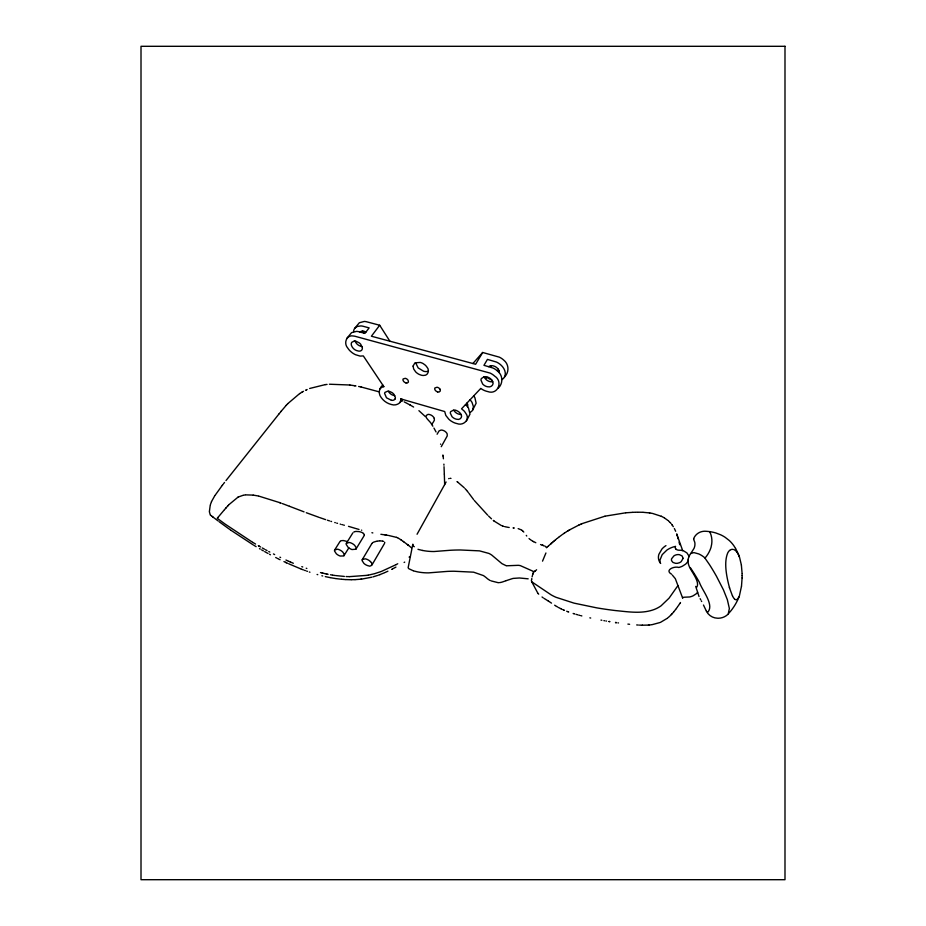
<?xml version="1.0" encoding="UTF-8"?>
<svg xmlns="http://www.w3.org/2000/svg" width="926" height="926" viewBox="0 0 926 926"><rect width="100%" height="100%" fill="white"/><g stroke="black" fill="none" stroke-linecap="round" stroke-linejoin="round"><path stroke-width="1.39" d="M742.096 577.847L742.12 575.694M742.085 577.998L741.506 586.146M741.495 586.216L739.388 595.927A54.588 54.588 0 0 1 730.973 610.743L728.253 613.903L729.364 608.486L727.35 599.678L723.438 589.862L716.435 576.203A238.827 238.827 0 0 0 709.466 564.594L704.64 557.66A26.403 26.403 0 0 0 698.806 553.945L693.91 552.602L690.773 553.516A10.823 10.823 0 0 0 689.847 554.778L688.678 557.278M532.982 573.958L533.457 572.199M688.203 559.281L688.55 557.695M531.374 580.972L531.605 579.607M531.802 578.484L531.651 579.329M210.225 505.283L209.369 511.696L210.271 514.96M532.114 576.829L532.357 575.74M533.11 573.275L532.531 575.162M210.399 504.658L211.498 501.603M542.532 561.144L545.923 552.984M688.863 556.757L688.898 556.688A6.227 6.227 0 0 0 688.585 555.473L686.884 552.88L683.851 551.028A11.644 11.644 0 0 0 680.078 550.229L679.29 550.218A6.343 6.343 0 0 1 678.353 550.148A4.445 4.445 0 0 1 676.084 549.234M211.533 501.522L214.728 495.838M467.572 406.803L467.792 405.009A4.931 4.931 0 0 0 466.982 403.03M738.925 597.038L737.212 599.4M400.738 398.886L444.723 411.549L445.8 415.415L448.821 419.212A18.879 18.879 0 0 0 451.275 421.156L453.092 422.21A15.858 15.858 0 0 0 456.935 423.564C463.428 426.261 470.651 419.212 465.674 413.17A14.029 14.029 0 0 0 463.88 410.785L461.553 408.806L480.779 388.411L481.335 388.816A17.826 17.826 0 0 0 487.666 391.548C497.76 395.321 503.443 381.57 494.669 376.118A18.728 18.728 0 0 0 490.143 373.097L355.596 336.427A11.378 11.378 0 0 0 353.605 336.034C346.521 334.402 343.28 343.291 347.782 348.083A16.471 16.471 0 0 0 350.364 351.209L351.961 352.563A19.99 19.99 0 0 0 355.526 354.704L360.11 356.093L363.328 355.92L383.839 386.64M501.973 379.544A6.852 6.852 0 0 0 504.496 377.021C506.672 372.854 504.184 367.888 500.954 365.052A18.161 18.161 0 0 0 496.498 362.066L487.446 359.392L483.951 365.33L493.06 368.05A18.474 18.474 0 0 1 497.54 371.048C502.922 375.18 503.339 383.318 498.327 388.098M371.824 543.62L362.298 559.605A1.62 1.62 0 0 0 362.135 560.681L363.895 563.39A11.077 11.077 0 0 0 366.21 564.999A9.422 9.422 0 0 0 367.911 565.682C371.257 567.569 373.629 563.587 370.469 561.584M417.059 534.256L446.089 482.006M504.485 377.009C509.393 372.264 509.045 364.242 503.756 360.121A17.93 17.93 0 0 0 499.334 357.158L482.678 352.482L472.897 363.513M356.012 549.025L356.047 547.359L354.623 545.298A10.88 10.88 0 0 0 351.232 543.064L350.618 542.821A6.76 6.76 0 0 0 349.241 542.474L346.405 543.249A1.702 1.702 0 0 0 346.231 544.442L348.026 547.208A11.205 11.205 0 0 0 350.341 548.84A9.387 9.387 0 0 0 352.042 549.546L355.885 549.222L364.022 535.865M344.078 555.588L344.09 553.98L342.689 551.965A10.892 10.892 0 0 0 339.356 549.778L338.754 549.546A6.69 6.69 0 0 0 337.434 549.199L334.703 549.905A1.609 1.609 0 0 0 334.552 551.074L336.323 553.748A11.239 11.239 0 0 0 338.58 555.345A9.364 9.364 0 0 0 340.236 556.04L343.789 555.936L348.824 547.891M470.026 412.336A5.88 5.88 0 0 0 472.711 409.986L473.406 406.572L472.029 402.428A12.131 12.131 0 0 0 470.003 399.835M466.496 420.821L470.003 414.119L468.51 408.123A12.999 12.999 0 0 0 466.183 405.275L465.465 404.65M472.688 409.975L476.126 403.227L474.922 397.775A11.471 11.471 0 0 0 473.661 395.958M371.847 565.161L384.475 543.516M437.095 434.236L439.086 430.868L441.007 430.092A4.873 4.873 0 0 1 442.883 430.335L443.149 430.416A7.211 7.211 0 0 1 446.425 432.673A4.734 4.734 0 0 1 447.189 433.97L447.223 435.961L441.262 446.691M482.689 352.482L475.617 364.254L371.395 336.219L379.695 325.246L389.869 341.185M362.298 559.605L365.18 558.829A6.864 6.864 0 0 1 366.58 559.188L366.881 559.304A10.672 10.672 0 0 1 370.469 561.584M432.847 426.238C430.058 423.726 435.625 421.423 434.282 418.413M346.405 543.249L352.852 532.878M431.794 424.64C430.578 421.041 422.21 416.538 428.032 414.408A4.815 4.815 0 0 1 429.872 414.64L430.15 414.721A7.258 7.258 0 0 1 433.495 417.059A4.85 4.85 0 0 1 434.282 418.413M334.703 549.905L339.9 541.652A1.979 1.979 0 0 1 340.212 541.282M677.936 585.591L669.058 598.173L661.071 605.824A32.005 32.005 0 0 1 654.358 609.447C641.95 614.112 628.418 611.808 615.616 610.581A379.961 379.961 0 0 1 596.703 607.85L574.016 603.127L556.086 597.328A56.127 56.127 0 0 1 551.19 594.897L531.871 581.898M680.494 602.513L680.008 603.254M679.846 603.509L678.029 606.183M382.785 385.054C378.896 388.156 378.051 393.828 381.234 397.613A17.606 17.606 0 0 0 391.432 404.523C395.726 406.028 400.588 403.69 402.011 399.256M215.121 495.271L221.441 486.532M677.508 606.924L675.876 609.158M222.286 485.386L221.546 486.381M222.344 485.317L223.166 484.229M675.644 609.458L673.653 611.97M223.722 483.499L224.52 482.458M346.903 338.268L351.567 332.642L356.545 331.381A11.193 11.193 0 0 1 359.172 331.821L364.925 333.36L369.138 327.885L363.42 326.357A11.054 11.054 0 0 0 360.793 325.929L357.251 326.461L354.774 328.255A5.996 5.996 0 0 0 353.582 331.705M354.774 328.255L359.346 322.746L364.288 321.449A10.962 10.962 0 0 1 366.904 321.866L379.695 325.246M279.131 413.772L225.99 480.582M279.177 413.714L280.011 412.672M697.625 592.246L697.544 592.351A12.895 12.895 0 0 1 696.213 593.809L693.238 595.742A16.286 16.286 0 0 1 689.673 596.969L684.441 597.212A6.609 6.609 0 0 0 683.4 597.351L682.543 597.583M280.532 412.024L281.145 411.271M280.937 411.538L286.192 405.391M224.451 509.694L217.726 517.703M217.911 517.484L217.228 518.317L225.215 524.151L252.404 542.161M673.584 612.063L672.16 613.707M690.773 553.516L694.002 548.412A13.149 13.149 0 0 0 694.593 546.722A10.429 10.429 0 0 0 694.905 545.032L694.94 543.666A7.778 7.778 0 0 0 694.697 542.08L694.199 540.761A6.829 6.829 0 0 1 693.852 539.893L693.759 539.557M224.532 509.601L225.863 508.085M225.608 508.362L227.808 505.909M672.114 613.764L671.362 614.575M286.238 405.333L287.824 403.632M227.854 505.862L228.757 504.89M229.104 504.52L238.063 497.1M671.385 614.54L670.459 615.489M287.87 403.574L299.584 393.631M359.82 331.994L361.869 331.057A5.429 5.429 0 0 1 363.976 331.253A8.149 8.149 0 0 1 365.92 332.064M536.605 569.768L535.517 570.729M669.949 615.998L667.947 617.769M546.49 547.752L547.486 546.826M547.706 546.629L548.389 546.004M548.551 545.865L551.398 543.319L550.901 543.77M551.12 543.574L552.023 542.786M552.081 542.729L552.822 542.092M552.996 541.942L553.933 541.143M729.688 550.38L729.271 550.75A8.612 8.612 0 0 0 727.697 553.019C723.623 562.834 726.713 577.187 729.514 587.836M553.991 541.097L555.16 540.113M555.369 539.939L556.595 538.944M557.244 538.411L558.667 537.288M667.287 618.302L660.551 622.318M559.061 536.987L559.35 536.767M559.779 536.443L562.036 534.777M488.639 366.592L490.838 365.735A6.667 6.667 0 0 1 493.489 365.955L494.553 366.302A8.913 8.913 0 0 1 497.91 368.78L498.142 369.057M533.642 572.071L535.17 570.995M562.58 534.383L564.223 533.249M564.328 533.179L566.527 531.744M534.858 571.215L533.966 571.504A2.442 2.442 0 0 1 532.3 570.925L520.354 565.636A15.105 15.105 0 0 0 518.259 565.323L506.649 565.786M299.677 393.573L301.864 392.23M567.013 531.431L568.298 530.644M409.767 556.7L409.095 557.116M568.055 530.795L569.201 530.112M568.992 530.228L569.721 529.799M404.708 562.105L404.118 562.464M301.911 392.196L303.508 391.316M569.791 529.765L578.669 525.158M397.74 563.749L396.247 564.559M395.923 567.106L392.636 568.865M396.154 564.617L381.396 571.435M238.098 497.088L243.237 495.248M392.242 569.062L391.617 569.386M305.499 390.286L306.332 389.904M736.865 599.608L735.661 599.689A2.766 2.766 0 0 1 734.839 599.238L734.735 599.157M387.901 571.203L385.054 572.511M578.738 525.123L579.803 524.637M306.402 389.869L307.154 389.522M579.873 524.602L580.938 524.128M581.158 524.035L581.933 523.699M384.556 572.731L379.845 574.641M582.153 523.607L604.852 516.222M660.03 622.527L651.997 624.691M428.414 371.129L427.036 371.511A8.334 8.334 0 0 1 423.599 371.222L418.17 367.923L415.681 362.865M309.654 388.48L325.176 384.637M506.117 580.683L512.506 578.576A23.926 23.926 0 0 1 513.351 578.391L519.393 577.986L528.179 578.819M505.781 580.81L502.436 581.979A18.624 18.624 0 0 1 499.936 582.558M379.903 574.618L378.491 575.139M381.072 571.562L374.787 573.611M377.519 575.474L373.062 576.863M374.197 573.773L368.872 575.011M371.835 577.187L361.684 579.097M484.09 376.789L481.404 378.526A3.368 3.368 0 0 0 480.964 380.146L482.643 383.989A9.353 9.353 0 0 0 484.819 385.737L485.317 386.003A7.975 7.975 0 0 0 487.909 386.79C490.965 387.647 494.276 384.637 492.701 381.605A6.308 6.308 0 0 0 491.845 380.1L491.613 379.81A9.028 9.028 0 0 0 487.863 377.195L487.145 376.963A6.332 6.332 0 0 0 484.506 376.732L484.09 376.789A6.563 6.563 0 0 0 484.842 378.132L485.78 379.243A9.318 9.318 0 0 0 488.673 381.188L489.727 381.547A6.841 6.841 0 0 0 492.759 381.743M605.083 516.164L625.629 512.819M355.063 531.593L355.515 531.501A8.126 8.126 0 0 1 356.116 531.431L359.346 531.628M376.697 541.212L373.919 542.046A7.269 7.269 0 0 0 373.004 542.52M368.34 575.104L367.205 575.312M366.985 575.347L349.669 576.632M243.908 495.132L245.297 494.935M377.287 541.108L379.625 540.888M651.198 624.795L649.253 625.015M325.234 384.626L327.075 384.417M361.545 579.109L360.723 579.201M354.241 341.104L351.845 342.25A2.593 2.593 0 0 0 351.382 343.152L351.29 343.569A4.595 4.595 0 0 0 351.556 345.676A8.473 8.473 0 0 0 358.096 350.966A4.908 4.908 0 0 0 360.283 351.023L361.071 350.653A2.581 2.581 0 0 0 361.811 349.982A3.183 3.183 0 0 0 362.321 347.678L360.735 344.298A11.193 11.193 0 0 0 359.346 342.944L356.209 341.324A5.487 5.487 0 0 0 354.241 341.104M360.584 579.213L355.121 579.63M625.872 512.796L632.562 512.344M499.264 582.628L498.663 582.662A10.348 10.348 0 0 1 498.142 582.674L490.977 580.857M649.08 625.027L648.466 625.073M246.015 494.878L253.111 495.109M329.39 384.221L349.843 385.008M648.165 625.096L642.262 625.212M707.464 612.491C714.976 605.222 701.966 590.209 699.35 582.211A202.528 202.528 0 0 0 690.275 567.569M632.863 512.333L635.363 512.24M354.982 579.63L351.741 579.711M636.081 512.228L637.516 512.205M351.405 579.711L350.491 579.711M638.245 512.205L642.818 512.298M380.192 540.877L382.288 541.05M349.901 579.711L345.896 579.583M349.449 576.632L348.049 576.597M642.424 625.212L639.449 625.108M347.505 576.585L346.092 576.528M343.303 540.529L341.509 540.668A3.669 3.669 0 0 0 340.768 540.923M643.223 512.321L649.716 512.946M345.641 579.572L343.87 579.456M638.303 625.05L636.683 624.934M344.368 576.435L335.883 575.59M343.615 579.433L341.868 579.294M343.558 540.553L347.412 541.571M341.613 579.271L335.988 578.611M513.131 527.913L513.826 527.982M513.455 527.947L514.092 528.017M629.611 624.298L627.897 624.101M509.184 527.484L508.617 527.403M253.273 495.121L258.134 495.954M349.565 384.973L354.137 385.656M618.499 622.932L617.897 622.851M335.258 575.509L332.55 575.104M391.455 400.333L386.478 397.786L384.603 393.423A2.442 2.442 0 0 1 385.008 392.358L387.809 391.142A5.718 5.718 0 0 1 389.545 391.409L392.08 392.612A10.429 10.429 0 0 1 393.874 394.245L395.333 397.335A2.79 2.79 0 0 1 394.927 399.141M615.628 622.527L616.23 622.619M615.778 622.55L616.38 622.642M335.629 578.553L330.628 577.72M615.477 622.503L616.079 622.596M649.45 512.9L652.112 513.363M380.875 534.29L384.903 534.892M385.042 534.915L386.512 535.135M507.98 527.311L504.739 526.663M385.98 535.054L387.948 535.367M609.898 621.647L608.926 621.496M609.482 621.589L609.007 621.508M388.607 535.471L396.49 537.358M332.029 575.011L330.478 574.745M354.299 385.679L354.913 385.783M355.017 385.806L355.931 385.968M605.94 620.999L606.53 621.091M604.62 620.767L603.891 620.64M601.842 620.27L600.974 620.107M330.165 577.627L325.304 576.609M328.117 574.305L327.491 574.178M696.734 587.234C700.542 581.76 690.171 570.208 689.002 565.774A11.911 11.911 0 0 1 688.446 564.119L688.157 562.591A12.188 12.188 0 0 1 688.203 559.292M358.628 386.478L361.29 387.033M372.819 532.913L371.916 532.728M422.592 550.472L418.552 549.488A4.572 4.572 0 0 1 417.996 549.28M327.086 574.097L326.265 573.923M652.61 513.467L661.419 516.326M326.16 573.9L324.227 573.472M361.071 386.987L378.884 391.779M258.759 496.093L280.312 502.818M590.695 618.036L589.85 617.85M518.166 528.63L521.593 530.019M506.105 565.682L501.973 563.668L491.752 555.079A21.344 21.344 0 0 0 488.882 553.424L479.518 550.866L460.488 549.986A180.049 180.049 0 0 0 454.921 550.067L452.235 550.171A117.59 117.59 0 0 0 448.52 550.403L434.016 551.526A57.898 57.898 0 0 1 422.603 550.461M323.718 573.356L322.503 573.067M322.804 573.148L321.692 572.87M359.901 531.755L361.916 532.45A7.2 7.2 0 0 1 362.749 532.913L363.119 533.179M320.477 572.569L321.287 572.777M322.676 575.972L321.889 575.775M581.841 615.929L580.752 615.651M343.639 525.054L344.368 525.25M579.803 615.396L578.866 615.142M342.608 524.776L341.879 524.579M361.73 530.216L361.499 530.147M340.178 524.104L340.687 524.243M577.789 614.841L577.118 614.656M359.022 529.452L356.07 528.596M317.757 574.652L317.086 574.467M413.714 570.948L417.603 571.886A54.599 54.599 0 0 0 428.599 572.87L447.42 571.388A164.515 164.515 0 0 1 454.076 571.238L473.591 572.175L483.441 575.59A34.285 34.285 0 0 1 487.527 578.819L489.97 580.44M576.053 614.343L576.585 614.494M337.539 523.352L336.694 523.097M355.584 528.457L348.512 526.35M455.893 410.403L456.564 410.623A9.005 9.005 0 0 1 460.129 413.1L460.558 413.633A6.088 6.088 0 0 1 461.067 414.478C462.873 417.232 459.794 420.265 456.888 419.27A7.894 7.894 0 0 1 454.481 418.494L454.018 418.251A9.329 9.329 0 0 1 451.981 416.631L450.314 413.158A2.847 2.847 0 0 1 450.696 411.63L453.485 410.137A6.065 6.065 0 0 1 455.893 410.403M335.351 522.704L334.761 522.519M574.722 613.95L574.062 613.753M503.709 526.373L502.818 526.072M573.807 613.672L573.148 613.463M331.577 521.546L330.825 521.303M328.742 520.644L329.494 520.887M328.244 520.481L327.422 520.215M325.686 519.636L324.378 519.197M323.556 518.919L319.655 517.576M309.307 572.002L309.944 572.222M541.93 545.055L542.694 545.321M306.819 568.448L306.228 568.251M543.412 545.564L542.416 545.217M319.007 517.345L306.286 512.715M543.249 545.518L543.921 545.75M542.3 545.183L542.902 545.391M307.444 571.354L306.587 571.053M540.934 544.696L540.529 544.557M568.703 611.982L568.136 611.785M502.633 526.003L501.823 525.702M396.525 537.369L397.59 537.798M568.078 611.762L566.689 611.241M305.43 570.636L304.492 570.289M279.594 502.563L281.18 503.142M302.733 566.99L301.807 566.643M282.337 503.57L289.398 506.256M303.439 569.907L302.814 569.664M304.041 511.858L289.468 506.29M302.397 569.513L301.772 569.27M301.355 569.108L300.742 568.865M300.325 568.703L288.738 563.795M564.466 610.361L563.865 610.107M293.345 563.274L291.528 562.499M501.186 525.436L494.079 521.049M563.737 610.049L562.892 609.678M291.169 562.348L290.255 561.955M535.818 542.717L533.353 541.536M289.896 561.793L288.993 561.399M414.327 546.722L413.957 546.537A2.604 2.604 0 0 1 412.927 545.287L412.834 544.199L408.146 567.673A2.535 2.535 0 0 0 408.968 568.784L413.193 570.752M288.634 561.237L287.558 560.751M287.199 560.589L285.949 560.022M287.65 563.309L286.678 562.858M561.932 609.239L561.168 608.88M285.694 562.406L286.284 562.672M661.349 516.291L664.011 517.68M286.261 562.661L285.509 562.313M401.259 400.46L402.509 401.051M284.919 562.047L283.946 561.584M398.099 538.029L400.935 539.789M280.613 557.521L279.907 557.174M280.092 559.721L279.328 559.35M560.936 608.764L558.528 607.514M404.222 401.884L410.206 405.044M278.564 558.968L277.615 558.494M276.851 558.1L275.705 557.521M274.652 554.57L273.436 553.945M533.48 541.606L532.739 541.201M269.802 552.046L268.772 551.502M270.438 554.767L269.501 554.269M267.047 550.576L265.519 549.743M268.008 553.459L264.686 551.618M264.489 549.176L262.289 547.949M409.94 404.894L413.609 407.058M263.389 550.889L261.607 549.87M557.695 607.039L556.063 606.079M260.6 546.988L258.655 545.877M259.222 546.201L258.319 545.68M260.287 549.106L259.465 548.632M255.564 544.06L252.74 542.37M664.359 517.889L668.005 520.505M256.12 546.653L254.152 545.472M532.103 540.83L530.471 539.731M253.261 544.928L231.245 530.459M555.484 605.72L554.639 605.199M548.458 601.124L544.071 598.393M548.366 601.055L551.514 603.139M456.958 481.601L457.722 482.145M543.111 597.756L542.046 596.992M230.91 530.228L228.433 528.48M400.715 539.626L403.69 541.756M227.808 528.04L219.126 521.72M457.768 482.18L464.25 487.759M403.366 541.513L407.764 544.801M218.085 520.933L212.887 516.997M213.049 517.113L211.788 516.141M407.405 544.523L408.516 545.391M211.707 516.083L210.538 515.18M522.021 530.332L523.005 531.211M408.366 545.275L411.375 547.717M418.911 410.669L425.312 416.55M494.021 521.002L493.28 520.389M529.95 539.326L529.035 538.538M688.064 560.971A11.228 11.228 0 0 1 685.553 564.177L682.462 566.156A17.513 17.513 0 0 1 678.793 567.453C674.278 565.913 664.289 570.103 671.5 574.166M668.526 520.956L669.903 522.299M491.498 518.838L488.615 516.095M538.689 594.179L538.307 593.798A2.616 2.616 0 0 1 537.96 593.392M487.689 515.169L474.181 500.329M523.213 531.431L523.792 532.08M672.311 575.069L675.332 578.681L682.717 598.265M465.072 488.627L466.635 490.41M670.297 522.715L670.933 523.445M466.704 490.491L468.162 492.319M736.83 552.035L736.483 551.607A6.945 6.945 0 0 0 733.855 549.581M526.755 536.004L526.281 535.39M671.651 524.324L672.137 524.961M473.487 499.427L468.845 493.199M537.844 593.196L531.605 581.516M672.183 525.03L673.318 526.72M737.223 552.567L737.918 553.679A21.02 21.02 0 0 1 739.272 556.607M439.919 389.094L440.371 390.922L439.167 391.964A2.894 2.894 0 0 1 437.628 391.895M433.947 428.055L436.042 431.967M735.499 548.389L734.029 546.016A31.681 31.681 0 0 0 729.225 540.471L725.081 537.265A34.389 34.389 0 0 0 720.613 534.788L715.972 533.017A39.83 39.83 0 0 0 710.925 531.837A43.267 43.267 0 0 0 706.584 531.327L705.38 531.258A12.651 12.651 0 0 0 703.887 531.281A12.339 12.339 0 0 0 699.014 532.682A11.54 11.54 0 0 0 693.748 538.423M700.137 598.682L700.739 599.782M701.352 600.939L701.665 601.506M674.36 528.549L675.667 531.281M453.786 410.23L453.844 410.334A6.563 6.563 0 0 0 454.203 410.936L455.094 411.966A9.329 9.329 0 0 0 457.849 413.806L458.845 414.154A6.922 6.922 0 0 0 461.055 414.454M388.353 391.27L388.434 391.432A6.76 6.76 0 0 0 388.758 391.987L389.684 393.087A9.723 9.723 0 0 0 392.173 394.87L393.527 395.39A6.713 6.713 0 0 0 394.823 395.634M703.471 605.025L706.214 610.778M732.42 595.8L729.63 588.253M706.341 611.056L706.619 611.577A12.744 12.744 0 0 0 717.488 618.209L718.263 618.244A14.168 14.168 0 0 0 727.975 614.297M739.284 556.607L739.457 557.07A59.056 59.056 0 0 0 735.533 548.447M682.693 550.646L676.686 533.908L677.519 536.409M739.585 557.417L741.356 564.918M695.715 586.413L699.037 596.541M677.797 537.335L677.982 537.983M729.584 588.091L729.433 587.547M678.006 538.075L678.272 539.013M440.579 444.04L440.637 444.272M679.429 543.574L679.082 542.127M679.545 544.048L679.696 544.696M442.894 454.99L443.045 455.974M741.379 565.091L742.073 573.113M443.056 456.078L443.218 457.282M443.311 458.034L443.404 458.787M443.89 464.134L443.959 465.199M444.029 466.704L444.306 473.996M444.318 474.228L444.665 484.564M742.085 573.715L742.108 575.474M363.779 333.047A7.026 7.026 0 0 1 362.749 331.161M448.682 478.684A2.859 2.859 0 0 1 449.029 478.499M450.175 478.279A2.558 2.558 0 0 1 450.974 478.429M544.939 546.143A3.206 3.206 0 0 1 546.305 547.405M400.703 398.886A5.556 5.556 0 0 1 399.939 402.428M660.678 563.436A9.746 9.746 0 0 1 658.884 560.311A9.735 9.735 0 0 1 658.895 554.315L661.916 549.037A19.006 19.006 0 0 1 665.956 545.622M675.563 546.398A22.143 22.143 0 0 0 673.723 546.849A23.393 23.393 0 0 0 666.928 550.056L662.194 554.651L660.099 559.732A9.966 9.966 0 0 0 660.053 562.614M380.054 388.839A5.822 5.822 0 0 1 383.85 386.709M693.701 539.198A1.817 1.817 0 0 1 693.701 538.619M394.916 399.129A2.373 2.373 0 0 1 394.256 399.789L393.527 400.148A4.676 4.676 0 0 1 391.455 400.31M491.139 367.286A6.031 6.031 0 0 1 490.41 365.805M499.068 370.805A5.984 5.984 0 0 1 497.424 370.909M676.049 549.187A2.303 2.303 0 0 1 675.448 546.514M355.109 341.115A7.547 7.547 0 0 0 355.769 342.504L356.765 343.754A10.255 10.255 0 0 0 359.103 345.572L360.909 346.324A6.54 6.54 0 0 0 362.078 346.532M498.084 369.104A5.105 5.105 0 0 1 499.334 372.842M705.068 558.019A30.245 30.245 0 0 0 711.064 547.243L711.191 546.49A21.205 21.205 0 0 0 711.029 534.996A20.326 20.326 0 0 0 709.582 531.628M353.825 532.022A4.618 4.618 0 0 1 354.612 531.709M363.443 533.445A3.206 3.206 0 0 1 363.941 534.024M364.219 534.626A1.678 1.678 0 0 1 364.254 535.24M372.009 543.365A2.801 2.801 0 0 1 372.275 543.064M382.751 541.143A5.209 5.209 0 0 1 383.572 541.409M384.614 542.266A1.32 1.32 0 0 1 384.753 542.856M734.341 598.844A11.552 11.552 0 0 1 732.524 595.812M730.139 550.056A4.086 4.086 0 0 1 733.23 549.431M484.506 376.72A19.365 19.365 0 0 0 486.335 378.259L487.099 377.438A17.64 17.64 0 0 0 491.706 379.915M437.628 391.883A4.352 4.352 0 0 1 435.324 390.321A2.847 2.847 0 0 1 434.711 388.989L434.769 388.295A1.262 1.262 0 0 1 434.931 387.948L437.014 387.253A4.213 4.213 0 0 1 439.943 389.128M405.877 382.947A2.778 2.778 0 0 0 407.313 383.028L408.47 382.068L408.065 380.262A4.236 4.236 0 0 0 405.241 378.329L403.169 378.931A1.215 1.215 0 0 0 402.995 379.266L402.972 380.111A3.947 3.947 0 0 0 405.912 382.82M413.077 366.106L413.69 369.023L415.681 371.893A12.732 12.732 0 0 0 419.131 374.382L421.041 375.111A7.906 7.906 0 0 0 423.61 375.458C428.321 375.84 429.884 369.856 426.77 366.858A11.644 11.644 0 0 0 425.173 365.064L423.194 363.617A11.506 11.506 0 0 0 420.219 362.436L414.894 362.853L413.077 366.106M683.122 558.378L681.177 561.631A7.396 7.396 0 0 1 679.267 562.788L677.624 563.251A7.859 7.859 0 0 1 675.367 563.263L672.959 562.429L671.651 560.797A3.253 3.253 0 0 1 671.605 558.748L673.966 555.832A8.253 8.253 0 0 1 676.2 554.848L676.674 554.732A7.153 7.153 0 0 1 679.522 554.709L682.138 555.97L683.122 558.378M784.993 46.3L141.007 46.3L141.007 879.7L784.993 879.7L784.993 46.3"/></g></svg>
